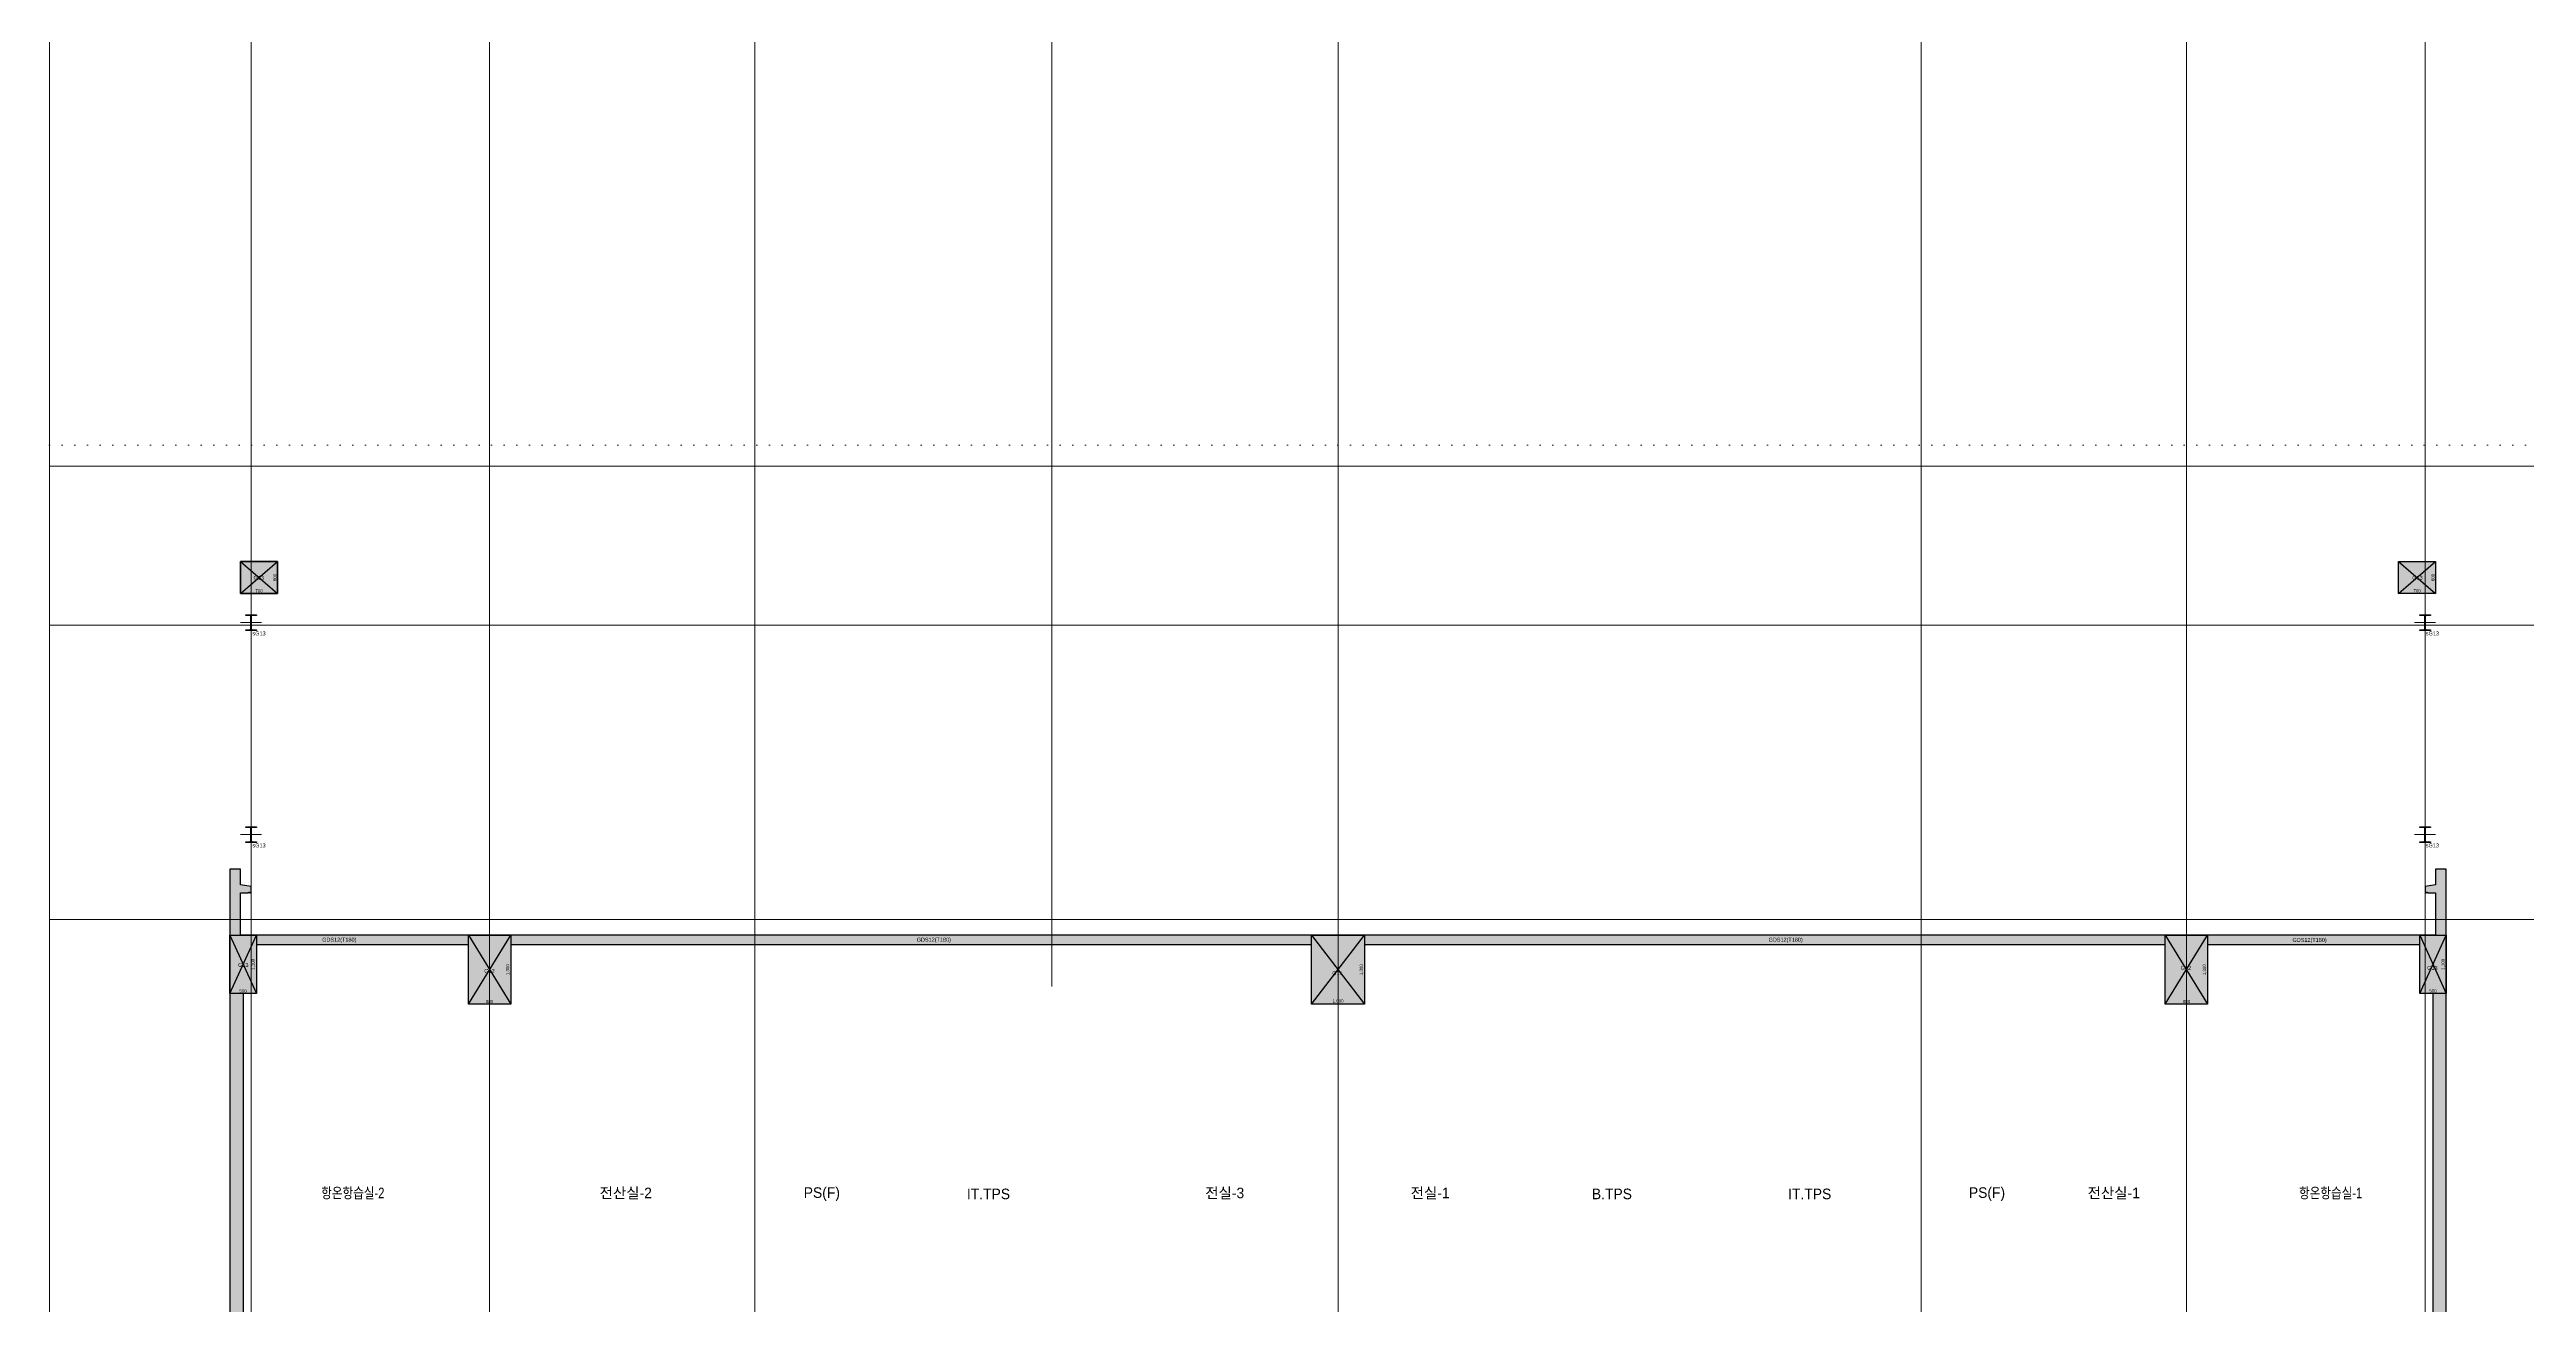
# Model space of a CAD drawing. Header units: millimetres. Extents: x 0 to 841000, y -4805 to 148500.
# Drawn here: x 745088 to 791801, y 67913 to 91591 of the extents above; entities that cross this region are included whole.
import ezdxf
from ezdxf.enums import TextEntityAlignment as Align

# ---------------------------------------------------------------- set-up
doc = ezdxf.new("R2010")
doc.units = ezdxf.units.MM
doc.header["$LTSCALE"] = 250
doc.linetypes.add('DOT', pattern=[6.35, 0, -6.35])
doc.layers.get('Defpoints').update_dxf_attribs({"color": 151})
for name, color, linetype in [('A-CON', 2, 'Continuous'), ('S-STEEL', 3, 'Continuous'), ('구조SOLID', 253, 'Continuous')]:
    doc.layers.add(name, color=color, linetype=linetype)
doc.layers.add('AS-HIDLINE', color=205, linetype='Continuous', plot=False)
doc.layers.add('NO-TEXT', color=150, linetype='Continuous', plot=False)
doc.layers.add('CEN', color=1, linetype='Continuous', lineweight=9)
doc.styles.add('Gdim', font='Dotum.ttf')
doc.dimstyles.new('G-Xdim', dxfattribs={"dimscale": 30, "dimtxt": 2, "dimasz": 1, "dimexe": 1.2, "dimexo": 1.2, "dimgap": 0, "dimtad": 1, "dimdec": 1, "dimdsep": 46, "dimlunit": 6, "dimtxsty": 'Gdim', "dimcen": 1, "dimse1": 1, "dimse2": 1, "dimsd1": 1, "dimsd2": 1, "dimclrd": 1, "dimclre": 1, "dimclrt": 256, "dimadec": 0, "dimazin": 0, "dimtfac": 1, "dimtdec": 1, "dimtix": 1, "dimtmove": 2, "dimatfit": 1, "dimfxl": 2, "dimtolj": 1, "dimlwd": -1, "dimlwe": -1, "dimarcsym": 0})

# ---------------------------------------------------------------- blocks, each defined once
blk = doc.blocks.new('*D226')
at = {"layer": 'Defpoints', "color": 0, "linetype": 'Continuous', "transparency": 16777216}
for p in [(-700, -1300), (300, -1280), (300, -1300)]:
    blk.add_point(p, dxfattribs=at)
at = {"layer": 'AS-HIDLINE', "linetype": 'Continuous', "transparency": 16777216, "insert": (-200, -1244), "char_height": 60, "attachment_point": 5, "style": 'Gdim'}
blk.add_mtext('\\A1;1,000', dxfattribs=at)
blk = doc.blocks.new('*D227')
at = {"layer": 'Defpoints', "color": 0, "linetype": 'Continuous', "transparency": 16777216}
for p in [(300, 0), (280, 0), (300, -1300)]:
    blk.add_point(p, dxfattribs=at)
at = {"layer": 'AS-HIDLINE', "linetype": 'Continuous', "transparency": 16777216, "insert": (244, -650), "char_height": 60, "attachment_point": 5, "rotation": 90, "style": 'Gdim'}
blk.add_mtext('\\A1;1,300', dxfattribs=at)
blk = doc.blocks.new('*D224')
at = {"layer": 'Defpoints', "color": 0, "linetype": 'Continuous', "transparency": 16777216}
for p in [(-500, -1300), (300, -1280), (300, -1300)]:
    blk.add_point(p, dxfattribs=at)
at = {"layer": 'AS-HIDLINE', "linetype": 'Continuous', "transparency": 16777216, "insert": (-100, -1250), "char_height": 60, "attachment_point": 5, "style": 'Gdim'}
blk.add_mtext('\\A1;800', dxfattribs=at)
blk = doc.blocks.new('*D225')
at = {"layer": 'Defpoints', "color": 0, "linetype": 'Continuous', "transparency": 16777216}
for p in [(300, 0), (280, 0), (300, -1300)]:
    blk.add_point(p, dxfattribs=at)
at = {"layer": 'AS-HIDLINE', "linetype": 'Continuous', "transparency": 16777216, "insert": (244, -650), "char_height": 60, "attachment_point": 5, "rotation": 90, "style": 'Gdim'}
blk.add_mtext('\\A1;1,300', dxfattribs=at)
blk = doc.blocks.new('*D222')
at = {"layer": 'Defpoints', "color": 0, "linetype": 'Continuous', "transparency": 16777216}
for p in [(-200, -1100), (300, -1080), (300, -1100)]:
    blk.add_point(p, dxfattribs=at)
at = {"layer": 'AS-HIDLINE', "linetype": 'Continuous', "transparency": 16777216, "insert": (50, -1050), "char_height": 60, "attachment_point": 5, "style": 'Gdim'}
blk.add_mtext('\\A1;500', dxfattribs=at)
blk = doc.blocks.new('*D223')
at = {"layer": 'Defpoints', "color": 0, "linetype": 'Continuous', "transparency": 16777216}
for p in [(300, 0), (280, 0), (300, -1100)]:
    blk.add_point(p, dxfattribs=at)
at = {"layer": 'AS-HIDLINE', "linetype": 'Continuous', "transparency": 16777216, "insert": (244, -550), "char_height": 60, "attachment_point": 5, "rotation": 90, "style": 'Gdim'}
blk.add_mtext('\\A1;1,100', dxfattribs=at)
blk = doc.blocks.new('*D240')
at = {"layer": 'Defpoints', "color": 0, "linetype": 'Continuous', "transparency": 16777216}
for p in [(-500, -1100), (0, -1080), (0, -1100)]:
    blk.add_point(p, dxfattribs=at)
at = {"layer": 'AS-HIDLINE', "linetype": 'Continuous', "transparency": 16777216, "insert": (-250, -1050), "char_height": 60, "attachment_point": 5, "style": 'Gdim'}
blk.add_mtext('\\A1;500', dxfattribs=at)
blk = doc.blocks.new('*D241')
at = {"layer": 'Defpoints', "color": 0, "linetype": 'Continuous', "transparency": 16777216}
for p in [(0, 0), (-20, 0), (0, -1100)]:
    blk.add_point(p, dxfattribs=at)
at = {"layer": 'AS-HIDLINE', "linetype": 'Continuous', "transparency": 16777216, "insert": (-56, -550), "char_height": 60, "attachment_point": 5, "rotation": 90, "style": 'Gdim'}
blk.add_mtext('\\A1;1,100', dxfattribs=at)
blk = doc.blocks.new('*D302')
at = {"layer": 'Defpoints', "color": 0, "linetype": 'Continuous', "transparency": 16777216}
for p in [(-650, -600), (50, -580), (50, -600)]:
    blk.add_point(p, dxfattribs=at)
at = {"layer": 'AS-HIDLINE', "linetype": 'Continuous', "transparency": 16777216, "insert": (-300, -550), "char_height": 60, "attachment_point": 5, "style": 'Gdim'}
blk.add_mtext('\\A1;700', dxfattribs=at)
blk = doc.blocks.new('*D303')
at = {"layer": 'Defpoints', "color": 0, "linetype": 'Continuous', "transparency": 16777216}
for p in [(50, 0), (30, 0), (50, -600)]:
    blk.add_point(p, dxfattribs=at)
at = {"layer": 'AS-HIDLINE', "linetype": 'Continuous', "transparency": 16777216, "insert": (0, -300), "char_height": 60, "attachment_point": 5, "rotation": 90, "style": 'Gdim'}
blk.add_mtext('\\A1;600', dxfattribs=at)
blk = doc.blocks.new('*U159')
blk.add_lwpolyline([(-22, 12, 0.414214), (-4, 30), (-4, 264, 0.414214), (-22, 282), (-100, 282), (-100, 294), (100, 294), (100, 282), (22, 282, 0.414214), (4, 264), (4, 30, 0.414214), (22, 12), (100, 12), (100, 0), (-100, 0), (-100, 12)], format="xyb", close=True)
blk = doc.blocks.new('*U111')
at = {"layer": 'AS-HIDLINE', "linetype": 'Continuous'}
for p, q in [((-700, -1300), (300, 0)), ((-700, 0), (300, -1300))]:
    blk.add_line(p, q, dxfattribs=at)
blk.add_lwpolyline([(-700, -1300), (-700, 0), (300, 0), (300, -1300)], close=True, dxfattribs=at)
dim = blk.add_linear_dim(base=(280.13, 0), p1=(300, -1300), p2=(300, 0), angle=90, dimstyle='G-Xdim', override={"dimtxsty": 'Gdim'}, dxfattribs=at)
dim.commit()
dim.dimension.update_dxf_attribs({"geometry": '*D227', "text_midpoint": (244.31, -650)})
dim = blk.add_linear_dim(base=(300, -1280.06), p1=(-700, -1300), p2=(300, -1300), dimstyle='G-Xdim', override={"dimtxsty": 'Gdim'}, dxfattribs=at)
dim.commit()
dim.dimension.update_dxf_attribs({"geometry": '*D226', "text_midpoint": (-200, -1244.24)})
blk = doc.blocks.new('*U110')
at = {"layer": 'AS-HIDLINE', "linetype": 'Continuous'}
for p, q in [((-500, -1300), (300, 0)), ((-500, 0), (300, -1300))]:
    blk.add_line(p, q, dxfattribs=at)
blk.add_lwpolyline([(-500, -1300), (-500, 0), (300, 0), (300, -1300)], close=True, dxfattribs=at)
dim = blk.add_linear_dim(base=(280.13, 0), p1=(300, -1300), p2=(300, 0), angle=90, dimstyle='G-Xdim', override={"dimtxsty": 'Gdim'}, dxfattribs=at)
dim.commit()
dim.dimension.update_dxf_attribs({"geometry": '*D225', "text_midpoint": (244.31, -650)})
dim = blk.add_linear_dim(base=(300, -1280.06), p1=(-500, -1300), p2=(300, -1300), dimstyle='G-Xdim', override={"dimtxsty": 'Gdim'}, dxfattribs=at)
dim.commit()
dim.dimension.update_dxf_attribs({"geometry": '*D224', "text_midpoint": (-100, -1250.02)})
blk = doc.blocks.new('*U109')
at = {"layer": 'AS-HIDLINE', "linetype": 'Continuous'}
for p, q in [((-200, -1100), (300, 0)), ((-200, 0), (300, -1100))]:
    blk.add_line(p, q, dxfattribs=at)
blk.add_lwpolyline([(-200, -1100), (-200, 0), (300, 0), (300, -1100)], close=True, dxfattribs=at)
dim = blk.add_linear_dim(base=(280.13, 0), p1=(300, -1100), p2=(300, 0), angle=90, dimstyle='G-Xdim', override={"dimtxsty": 'Gdim'}, dxfattribs=at)
dim.commit()
dim.dimension.update_dxf_attribs({"geometry": '*D223', "text_midpoint": (244.31, -550)})
dim = blk.add_linear_dim(base=(300, -1080.06), p1=(-200, -1100), p2=(300, -1100), dimstyle='G-Xdim', override={"dimtxsty": 'Gdim'}, dxfattribs=at)
dim.commit()
dim.dimension.update_dxf_attribs({"geometry": '*D222', "text_midpoint": (50, -1050.02)})
blk = doc.blocks.new('*U118')
at = {"layer": 'AS-HIDLINE', "linetype": 'Continuous'}
for p, q in [((-500, -1100), (0, 0)), ((-500, 0), (0, -1100))]:
    blk.add_line(p, q, dxfattribs=at)
blk.add_lwpolyline([(-500, -1100), (-500, 0), (0, 0), (0, -1100)], close=True, dxfattribs=at)
dim = blk.add_linear_dim(base=(-19.87, 0), p1=(0, -1100), p2=(0, 0), angle=90, dimstyle='G-Xdim', override={"dimtxsty": 'Gdim'}, dxfattribs=at)
dim.commit()
dim.dimension.update_dxf_attribs({"geometry": '*D241', "text_midpoint": (-55.69, -550)})
dim = blk.add_linear_dim(base=(0, -1080.06), p1=(-500, -1100), p2=(0, -1100), dimstyle='G-Xdim', override={"dimtxsty": 'Gdim'}, dxfattribs=at)
dim.commit()
dim.dimension.update_dxf_attribs({"geometry": '*D240', "text_midpoint": (-250, -1050.02)})
blk = doc.blocks.new('*U151')
at = {"layer": 'AS-HIDLINE', "linetype": 'Continuous'}
for p, q in [((-650, -600), (50, 0)), ((-650, 0), (50, -600))]:
    blk.add_line(p, q, dxfattribs=at)
blk.add_lwpolyline([(-650, -600), (-650, 0), (50, 0), (50, -600)], close=True, dxfattribs=at)
dim = blk.add_linear_dim(base=(30.13, 0), p1=(50, -600), p2=(50, 0), angle=90, dimstyle='G-Xdim', override={"dimtxsty": 'Gdim'}, dxfattribs=at)
dim.commit()
dim.dimension.update_dxf_attribs({"geometry": '*D303', "text_midpoint": (0.09, -300)})
dim = blk.add_linear_dim(base=(50, -580.06), p1=(-650, -600), p2=(50, -600), dimstyle='G-Xdim', override={"dimtxsty": 'Gdim'}, dxfattribs=at)
dim.commit()
dim.dimension.update_dxf_attribs({"geometry": '*D302', "text_midpoint": (-300, -550.02)})

msp = doc.modelspace()

# ---------------------------------------------------------------- hatches: boundary and pattern name
at = {"layer": '구조SOLID', "transparency": 33554687}
h = msp.add_hatch(color=256, dxfattribs=at)
h.dxf.hatch_style = 1
h.paths.add_polyline_path([(749388.212, 81928.932), (748688.212, 81928.932), (748688.212, 81328.932), (749388.212, 81328.932)])
h = msp.add_hatch(color=256, dxfattribs=at)
h.dxf.hatch_style = 1
h.paths.add_polyline_path([(790088.206, 81928.932), (789388.206, 81928.932), (789388.206, 81328.932), (790088.206, 81328.932)])
at = {"layer": '구조SOLID'}
h = msp.add_hatch(color=256, dxfattribs=at)
h.dxf.hatch_style = 1
h.paths.add_polyline_path([(785788.209, 59878.931), (789788.209, 59878.931), (789788.209, 58978.931), (790038.209, 58978.931), (790038.209, 55535.266), (790288.209, 55535.266), (790288.209, 76128.931), (790088.209, 76128.931), (790088.209, 75828.931), (789888.209, 75798.931), (789888.209, 75678.931), (789918.209, 75678.931), (789918.209, 75693.931), (789933.209, 75693.931), (789933.209, 75678.931), (790088.209, 75678.931), (790088.209, 74878.931), (748688.209, 74878.931), (748688.209, 75678.931), (748843.209, 75678.931), (748843.209, 75693.931), (748858.209, 75693.931), (748858.209, 75678.931), (748888.209, 75678.931), (748888.209, 75798.931), (748688.209, 75828.931), (748688.209, 76128.931), (748488.209, 76128.931), (748488.209, 55535.266), (748738.209, 55535.266), (748738.209, 58978.931), (748988.209, 58978.931), (748988.209, 59878.931), (752988.209, 59878.931), (752988.209, 58978.931), (753788.209, 58978.931), (753788.209, 59898.931), (757438.209, 59898.931), (757438.209, 59178.931), (757738.209, 59178.931), (757738.209, 59898.931), (760638.209, 59898.931), (760638.209, 59178.93), (760938.209, 59178.93), (760938.209, 59898.931), (765238.209, 59898.931), (765238.209, 59178.93), (765538.209, 59178.93), (765538.209, 59898.931), (768888.209, 59898.931), (768888.209, 58778.931), (769888.209, 58778.931), (769888.209, 59898.931), (772638.209, 59898.931), (772638.209, 59178.93), (772938.209, 59178.93), (772938.209, 59898.931), (776238.209, 59898.931), (776238.209, 59178.93), (776538.209, 59178.93), (776538.209, 59898.931), (780088.209, 59898.931), (780088.209, 59178.93), (780388.209, 59178.93), (780388.209, 59898.931), (783038.209, 59898.931), (783038.209, 59178.931), (783338.209, 59178.931), (783338.209, 59898.931), (784988.209, 59898.931), (784988.209, 58978.931), (785788.209, 58978.931)])
h.paths.add_polyline_path([(765488.208, 60078.931), (765488.208, 60278.93), (765288.208, 60278.93), (765288.208, 60078.931), (752988.209, 60078.931), (752988.209, 60278.931), (752788.209, 60278.931), (752788.209, 60078.931), (748738.209, 60078.931), (748738.209, 65978.931), (748988.209, 65978.931), (748988.209, 66878.931), (752988.209, 66878.931), (752988.209, 65978.931), (753788.209, 65978.931), (753788.209, 66898.931), (757438.209, 66898.931), (757438.209, 66178.93), (757738.209, 66178.93), (757738.209, 66928.931), (760638.209, 66928.931), (760638.209, 66178.929), (760938.209, 66178.929), (760938.209, 66928.931), (765238.209, 66928.931), (765238.209, 66178.929), (765538.209, 66178.929), (765538.209, 66898.931), (768888.209, 66898.931), (768888.209, 65778.931), (769888.209, 65778.931), (769888.209, 66898.931), (772638.209, 66898.931), (772638.209, 66178.93), (772938.209, 66178.93), (772938.209, 66928.931), (776238.209, 66928.931), (776238.209, 66178.93), (776538.209, 66178.93), (776538.209, 66928.931), (780088.209, 66928.931), (780088.209, 66178.93), (780388.209, 66178.93), (780388.209, 66928.931), (783038.209, 66928.931), (783038.209, 66178.93), (783338.209, 66178.93), (783338.209, 66898.931), (784988.209, 66898.931), (784988.209, 65978.931), (785788.209, 65978.931), (785788.209, 66878.931), (789788.209, 66878.931), (789788.209, 65978.931), (790038.209, 65978.931), (790038.209, 60078.931), (785988.209, 60078.931), (785988.209, 60278.931), (785788.209, 60278.931), (785788.209, 60078.931)], flags=16)
h.paths.add_polyline_path([(784988.209, 67078.931), (784988.209, 67278.931), (784788.209, 67278.931), (784788.209, 67078.931), (753988.209, 67078.931), (753988.209, 67278.931), (753788.209, 67278.931), (753788.209, 67078.931), (748738.209, 67078.931), (748738.209, 73778.931), (748988.209, 73778.931), (748988.209, 74698.931), (752988.209, 74698.931), (752988.209, 73578.931), (753788.209, 73578.931), (753788.209, 74698.931), (768888.209, 74698.931), (768888.209, 73578.931), (769888.209, 73578.931), (769888.209, 74698.931), (784988.209, 74698.931), (784988.209, 73578.931), (785788.209, 73578.931), (785788.209, 74698.931), (789788.209, 74698.931), (789788.209, 73778.931), (790038.209, 73778.931), (790038.209, 67078.931)], flags=16)

# ---------------------------------------------------------------- linework, layer by layer
at = {"layer": 'A-CON'}
for p, q in [((748688.212, 81928.932), (748688.212, 81328.932)), ((749388.212, 81928.932), (748688.212, 81928.932)), ((749388.212, 81328.932), (749388.212, 81928.932)), ((789388.206, 81328.932), (789388.206, 81928.932)), ((789388.206, 81928.932), (790088.206, 81928.932)), ((790088.206, 81928.932), (790088.206, 81328.932)), ((748688.212, 81328.932), (749388.212, 81328.932)), ((790088.206, 81328.932), (789388.206, 81328.932))]:
    msp.add_line(p, q, dxfattribs=at)
for points in [[(790288.209, 33878.931), (790288.209, 76128.931), (790088.209, 76128.931), (790088.209, 75828.931), (789888.209, 75798.931), (789888.209, 75678.931), (789918.209, 75678.931), (789918.209, 75693.931), (789933.209, 75693.931), (789933.209, 75678.931), (790088.209, 75678.931), (790088.209, 74878.931), (748688.209, 74878.931), (748688.209, 75678.931), (748843.209, 75678.931), (748843.209, 75693.931), (748858.209, 75693.931), (748858.209, 75678.931), (748888.209, 75678.931), (748888.209, 75798.931), (748688.209, 75828.931), (748688.209, 76128.931), (748488.209, 76128.931), (748488.209, 76128.931), (748488.209, 51478.931)], [(790038.209, 67078.931), (790038.209, 73778.931), (789788.209, 73778.931), (789788.209, 74698.931), (785788.209, 74698.931), (785788.209, 73578.931), (784988.209, 73578.931), (784988.209, 74698.931), (769888.209, 74698.931), (769888.209, 73578.931), (768888.209, 73578.931), (768888.209, 74698.931), (753788.209, 74698.931), (753788.209, 73578.931), (752988.209, 73578.931), (752988.209, 74698.931), (748988.209, 74698.931), (748988.209, 73778.931), (748738.209, 73778.931), (748738.209, 67078.931)]]:
    msp.add_lwpolyline(points, dxfattribs=at)
at = {"layer": 'CEN'}
for p, q in [((745088.209, 105175.547), (745088.209, 23234.416)), ((748888.209, 105175.547), (748888.209, 23234.416)), ((753388.209, 105175.547), (753388.209, 23234.416)), ((758388.211, 105175.547), (758388.211, 23234.416)), ((763988.209, 105175.547), (763988.209, 73912.074)), ((769388.209, 105175.547), (769388.209, 23234.416)), ((780388.209, 105175.547), (780388.209, 23234.416)), ((785388.209, 105175.547), (785388.209, 23234.416)), ((789888.209, 105175.547), (789888.209, 23234.416)), ((789888.209, 104995.825), (789888.209, 23234.416)), ((745088.209, 83728.931), (801382.413, 83728.931)), ((745088.209, 80728.931), (801382.413, 80728.931)), ((748688.209, 80778.931), (749088.209, 80778.931)), ((789688.209, 80778.931), (790088.209, 80778.931)), ((748688.209, 76778.931), (749088.209, 76778.931)), ((789688.209, 76778.931), (790088.209, 76778.931)), ((745088.209, 75178.931), (801382.413, 75178.931))]:
    msp.add_line(p, q, dxfattribs=at)
at = {"layer": 'CEN', "color": 11, "linetype": 'DOT', "ltscale": 0.15}
msp.add_line((745088.209, 84128.931), (801382.413, 84128.931), dxfattribs=at)

# ---------------------------------------------------------------- block references
at = {"layer": 'AS-HIDLINE', "linetype": 'Continuous'}
for name, p in [('*U151', (749338.213, 81928.932)), ('*U151', (790038.206, 81928.932)), ('*U118', (748988.209, 74878.931)), ('*U110', (753488.209, 74878.931)), ('*U111', (769588.209, 74878.931)), ('*U110', (785488.209, 74878.931)), ('*U109', (789988.209, 74878.931))]:
    msp.add_blockref(name, p, dxfattribs=at)
at = {"layer": 'S-STEEL', "rotation": 180}
for p in [(748888.209, 80925.931), (789888.209, 80925.931), (748888.209, 76925.931), (789888.209, 76925.931)]:
    msp.add_blockref('*U159', p, dxfattribs=at)

# ---------------------------------------------------------------- texts
at = {"layer": 'AS-HIDLINE', "linetype": 'Continuous', "style": 'Gdim'}
for s, p in [('G13', (749032.772, 81623.75)), ('G13', (789744.46, 81623.75)), ('sG13', (749038.886, 80573.78)), ('sG13', (790026.503, 80573.78)), ('sG13', (749038.886, 76573.78)), ('sG13', (790026.503, 76573.78)), ('GDS12(T180)', (750552.937, 74796.224)), ('GDS12(T180)', (761764.286, 74796.224)), ('GDS12(T180)', (777829.841, 74796.224)), ('GDS12(T180)', (787710.509, 74791.034)), ('G13', (748742.752, 74320.532)), ('G12', (785376.503, 74264.014)), ('G13', (790026.503, 74264.014)), ('G12', (753384.966, 74205.889)), ('G11', (769376.503, 74164.014))]:
    msp.add_text(s, height=75, dxfattribs=at).set_placement(p, align=Align.MIDDLE_CENTER)
at = {"layer": 'NO-TEXT', "style": 'Gdim', "width": 0.8}
for s, p in [('항온항습실-2', (750807.539, 70020.767)), ('항온항습실-1', (788107.539, 70020.767))]:
    msp.add_text(s, height=200, dxfattribs=at).set_placement(p, align=Align.MIDDLE)
at = {"layer": 'NO-TEXT', "style": 'Gdim'}
for s, p in [('전산실-2', (755955.269, 70020.767)), ('PS(F)', (759652.969, 69999.364)), ('IT.TPS', (762795.783, 69999.364)), ('전실-3', (767250.883, 70020.767)), ('전실-1', (771125.253, 70020.767)), ('B.TPS', (774553.326, 69999.364)), ('IT.TPS', (778283.172, 69999.364)), ('PS(F)', (781626.593, 69999.364)), ('전산실-1', (784016.679, 70020.767))]:
    msp.add_text(s, height=200, dxfattribs=at).set_placement(p, align=Align.MIDDLE)

doc.saveas('drawing.dxf')
